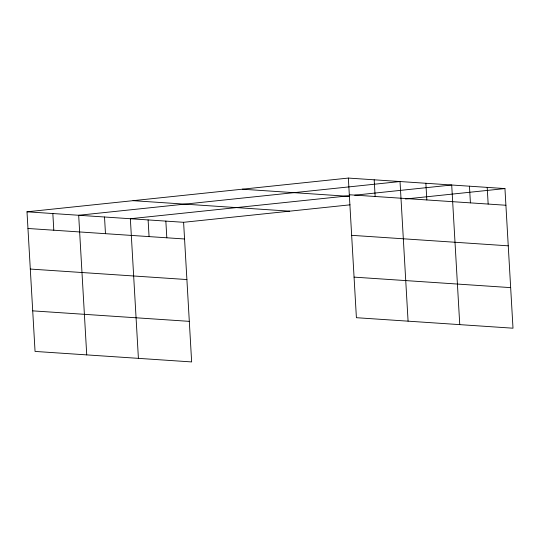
<?xml version="1.0" encoding="UTF-8"?>
<svg xmlns="http://www.w3.org/2000/svg" width="540" height="540" viewBox="0 0 540 540"><rect width="100%" height="100%" fill="white"/><g stroke="black" fill="none" stroke-linecap="round" stroke-linejoin="round"><path stroke-width="0.81" d="M27 211.802L183.6 222.298L191.646 361.928L35.053 351.425L27 211.802L348.354 178.072L504.947 188.575L513 328.199L356.4 317.702L348.354 178.072M349.772 195.703L130.356 218.727L138.409 358.358M354.706 195.183L451.703 185.004L459.756 324.628M183.6 222.298L350.069 204.829M405.479 199.01L504.947 188.575M349.312 194.751L505.913 205.254M242.305 189.203L349.69 196.405M133.043 200.671L289.643 211.167M351.655 235.325L508.248 245.828M27.959 228.481L184.559 238.984M354.065 277.128L510.658 287.624M30.301 269.055L186.901 279.551M32.711 310.858L189.31 321.354M487.202 187.38L488.16 204.066M469.456 186.192L470.414 202.871M425.864 183.269L426.83 199.949M408.078 321.165L400.025 181.535L78.678 215.264L86.731 354.895M374.186 179.806L375.151 196.486M165.847 221.11L166.813 237.789M148.102 219.922L149.067 236.601M104.517 216.999L105.475 233.678M52.839 213.529L53.798 230.216"/></g></svg>
